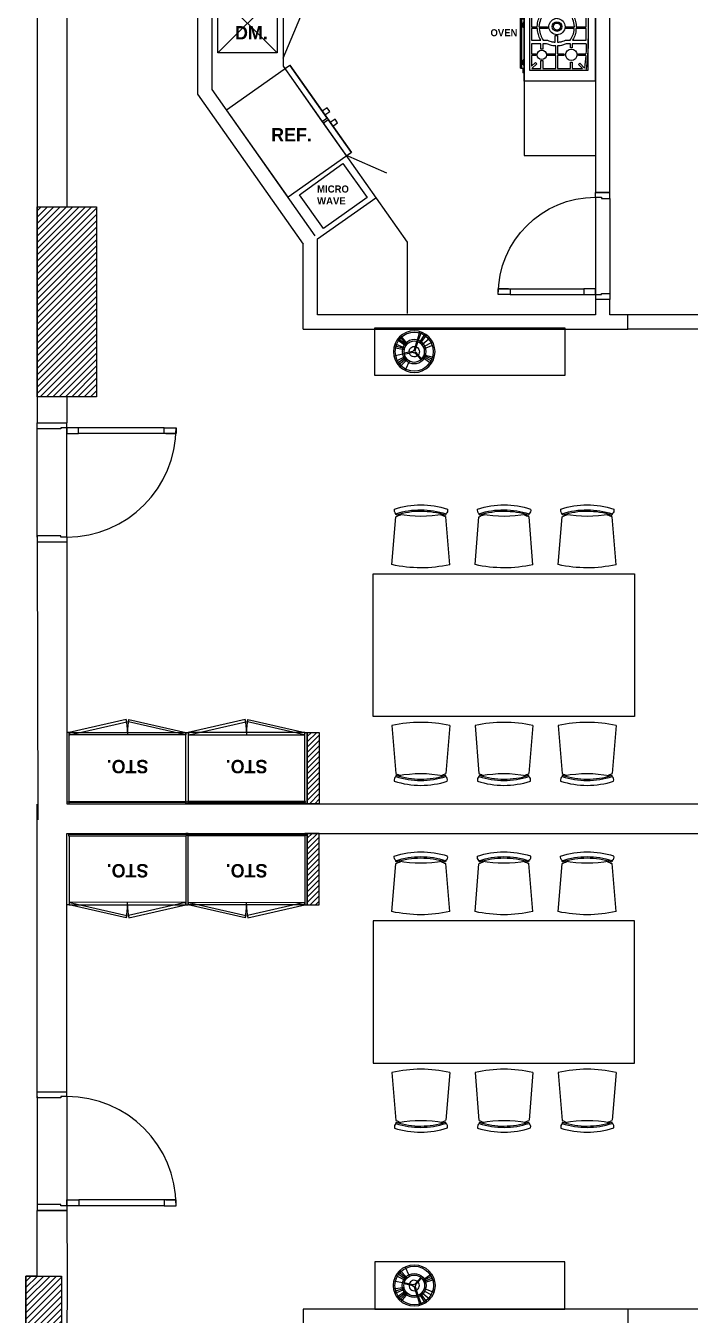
# Model space of a CAD drawing. Extents: x -678889171 to 586587, y -792238163 to 335485.
# Drawn here: x 79895 to 85487, y 58947 to 69800 of the extents above; entities that cross this region are included whole.
import ezdxf

# ---------------------------------------------------------------- set-up
doc = ezdxf.new("R2010")
doc.units = 0
doc.header["$MEASUREMENT"] = 0
doc.linetypes.add('XR-A-TYP34$0$XR-A-TYP-3-4-6-8-10$0$XR-A-TYP-2-3-4-6-7-8-9-10$0$HIDDEN', pattern=[0.375, 0.25, -0.125])
doc.linetypes.add('XR-A-TYP35$0$XR-A-TYP-3-9-10$0$XR-A-TYP-2-3-4-6-7-8-9-10$0$HIDDEN', pattern=[0.375, 0.25, -0.125])
doc.layers.get('0').update_dxf_attribs({"color": 8})
for name, color, linetype in [('9TH-FURN$0$XR-A-TYP-3-4-6-8-10$0$I-EQPM', 252, 'Continuous'), ('9TH-FURN$0$XR-A-TYP-3-4-6-8-10$0$I-FURN', 252, 'Continuous'), ('9TH-FURN$0$XR-A-TYP-3-4-6-8-10$0$I-FURN-CHAR', 252, 'Continuous'), ('9TH-FURN$0$XR-A-TYP-3-4-6-8-10$0$I-SPCL', 252, 'Continuous'), ('9TH-FURN$0$XR-A-TYP-3-9-10$0$I-EQPM', 252, 'Continuous'), ('9TH-FURN$0$XR-A-TYP-3-9-10$0$I-FURN', 252, 'Continuous'), ('9TH-FURN$0$XR-A-TYP-3-9-10$0$I-FURN-CHAR', 252, 'Continuous'), ('9TH-FURN$0$XR-A-TYP-3-9-10$0$I-SPCL', 252, 'Continuous'), ('XR-A-9TH-FLOOR$0$A-WALL', 252, 'Continuous'), ('XR-A-col-910$0$A-COLS', 252, 'Continuous'), ('XR-A-col-910$0$A-COLS-PATT', 252, 'Continuous'), ('XR-A-TYP34$0$XR-A-4TH-OLD DESIGN$0$A-WALL', 252, 'Continuous'), ('XR-A-TYP34$0$XR-A-TYP-3-4-6-8-10$0$A-WALL', 252, 'Continuous'), ('XR-A-TYP34$0$XR-A-TYP-3-4-6-8-10$0$A-WALL-PRHT', 252, 'Continuous'), ('XR-A-TYP34$0$XR-A-TYP-3-4-6-8-10$0$XR-A-TYP-2-3-4-6-7-8-9-10$0$A-DOOR', 252, 'Continuous'), ('XR-A-TYP34$0$XR-A-TYP-3-4-6-8-10$0$XR-A-TYP-2-3-4-6-7-8-9-10$0$A-FLOR-OVHD', 252, 'XR-A-TYP34$0$XR-A-TYP-3-4-6-8-10$0$XR-A-TYP-2-3-4-6-7-8-9-10$0$HIDDEN'), ('XR-A-TYP35$0$XR-A-TYP-3-9-10$0$A-ANNO-NOTE', 252, 'Continuous'), ('XR-A-TYP35$0$XR-A-TYP-3-9-10$0$A-EQPM', 252, 'Continuous'), ('XR-A-TYP35$0$XR-A-TYP-3-9-10$0$A-WALL', 252, 'Continuous'), ('XR-A-TYP35$0$XR-A-TYP-3-9-10$0$A-WALL-PRHT', 252, 'Continuous'), ('XR-A-TYP35$0$XR-A-TYP-3-9-10$0$I-EQPM', 252, 'Continuous'), ('XR-A-TYP35$0$XR-A-TYP-3-9-10$0$XR-A-TYP-2-3-4-6-7-8-9-10$0$A-DOOR', 252, 'Continuous'), ('XR-A-TYP35$0$XR-A-TYP-3-9-10$0$XR-A-TYP-2-3-4-6-7-8-9-10$0$A-FLOR-OVHD', 252, 'XR-A-TYP35$0$XR-A-TYP-3-9-10$0$XR-A-TYP-2-3-4-6-7-8-9-10$0$HIDDEN')]:
    doc.layers.add(name, color=color, linetype=linetype)
doc.layers.add('XR-A-col-910$0$MOD-COL', color=252, linetype='Continuous', lineweight=50)
doc.styles.add('9TH-FURN$0$XR-A-TYP-3-4-6-8-10$0$XREF_1BR$0$KZT', font='')
doc.styles.add('9TH-FURN$0$XR-A-TYP-3-9-10$0$XREF_1BR$0$KZT', font='')
doc.styles.add('XR-A-TYP35$0$XR-A-TYP-3-9-10$0$TYPICAL TYPES$0$XREF_1BR$0$KZT', font='')
doc.styles.get('9TH-FURN$0$XR-A-TYP-3-4-6-8-10$0$XREF_1BR$0$KZT').set_extended_font_data('AvantGarde LT Medium', bold=True)
doc.styles.get('9TH-FURN$0$XR-A-TYP-3-9-10$0$XREF_1BR$0$KZT').set_extended_font_data('AvantGarde LT Medium', bold=True)
doc.styles.get('XR-A-TYP35$0$XR-A-TYP-3-9-10$0$TYPICAL TYPES$0$XREF_1BR$0$KZT').set_extended_font_data('AvantGarde LT Medium', bold=True)

# ---------------------------------------------------------------- blocks, each defined once
blk = doc.blocks.new('9TH-FURN$0$XR-A-TYP-3-9-10$0$CHAIR-2')
at = {"ltscale": 1000}
for p, q in [((-243, -503), (-210, -100)), ((243, -503), (211, -100))]:
    blk.add_line(p, q, dxfattribs=at)
for centre, radius, start, end in [((0, -716), 716, 71.8516, 108.1519), ((-188, -46), 36.8, 164.3709, 232.0482), ((0, -716), 675, 71.8516, 108.1484), ((-199, -77), 11.3, 169.6728, 226.624), ((0, -552), 499, 109.7756, 114.9672), ((0, -716), 664, 71.8516, 108.1484), ((0, 931), 1028, 259.4527, 280.5473), ((0, -552), 499, 65.0328, 70.2372), ((199, -77), 11.3, 313.376, 10.3272), ((178, -42), 45.7, 315.1952, 8.5079), ((0, 583), 1113, 257.3891, 282.6109)]:
    blk.add_arc(centre, radius, start, end, dxfattribs=at)
blk = doc.blocks.new('9TH-FURN$0$XR-A-TYP-3-9-10$0$T-lamp')
for p, q in [((-0.037, 0.079), (-0.069, 0.161)), ((-0.021, 0.085), (-0.042, 0.17)), ((-0.001, 0.087), (-0.003, 0.175)), ((0.017, 0.086), (0.034, 0.172)), ((0.025, 0.084), (0.05, 0.168)), ((0.04, 0.078), (0.08, 0.155)), ((0.047, 0.074), (0.093, 0.148)), ((-0.085, 0.021), (-0.17, 0.041)), ((-0.083, 0.029), (-0.165, 0.058)), ((-0.079, 0.038), (-0.158, 0.076)), ((-0.075, 0.045), (-0.15, 0.091)), ((-0.01, 0.004), (-0.087, 0.004)), ((0.001, 0.011), (0.04, 0.078)), ((0.009, 0.006), (0.047, 0.073)), ((0.087, 0.003), (0.175, 0.006)), ((-0.01, -0.004), (-0.087, -0.004)), ((-0.032, -0.081), (-0.065, -0.162)), ((-0.007, -0.087), (-0.014, -0.174)), ((0.001, -0.011), (0.04, -0.078)), ((0.001, -0.087), (0.003, -0.175)), ((0.009, -0.006), (0.047, -0.073)), ((0.011, -0.087), (0.022, -0.174)), ((0.021, -0.085), (0.042, -0.17)), ((0.044, -0.076), (0.087, -0.152)), ((0.069, -0.053), (0.139, -0.107)), ((0.075, -0.045), (0.15, -0.091)), ((0.079, -0.038), (0.158, -0.076)), ((0.085, -0.021), (0.17, -0.041)), ((0.087, -0.005), (0.175, -0.009)), ((0.087, -0.013), (0.173, -0.026))]:
    blk.add_line(p, q)
for radius in [0.175, 0.162, 0.101, 0.0875, 0.0109]:
    blk.add_circle((0, 0), radius)
for start, end in [(65.7392, 174.2608), (305.7392, 54.2608), (185.7392, 294.2608)]:
    blk.add_arc((0, 0), 0.0437, start, end)
blk = doc.blocks.new('9TH-FURN$0$XR-A-TYP-3-4-6-8-10$0$CHAIR-2')
at = {"ltscale": 1000}
for p, q in [((-243, -503), (-210, -100)), ((243, -503), (211, -100))]:
    blk.add_line(p, q, dxfattribs=at)
for centre, radius, start, end in [((0, -716), 716, 71.8516, 108.1519), ((-188, -46), 36.8, 164.3709, 232.0482), ((0, -716), 675, 71.8516, 108.1484), ((-199, -77), 11.3, 169.6728, 226.624), ((0, -552), 499, 109.7756, 114.9672), ((0, -716), 664, 71.8516, 108.1484), ((0, 931), 1028, 259.4527, 280.5473), ((0, -552), 499, 65.0328, 70.2372), ((199, -77), 11.3, 313.376, 10.3272), ((178, -42), 45.7, 315.1952, 8.5079), ((0, 583), 1113, 257.3891, 282.6109)]:
    blk.add_arc(centre, radius, start, end, dxfattribs=at)
blk = doc.blocks.new('9TH-FURN$0$XR-A-TYP-3-4-6-8-10$0$T-lamp')
for p, q in [((-0.037, 0.079), (-0.069, 0.161)), ((-0.021, 0.085), (-0.042, 0.17)), ((-0.001, 0.087), (-0.003, 0.175)), ((0.017, 0.086), (0.034, 0.172)), ((0.025, 0.084), (0.05, 0.168)), ((0.04, 0.078), (0.08, 0.155)), ((0.047, 0.074), (0.093, 0.148)), ((-0.085, 0.021), (-0.17, 0.041)), ((-0.083, 0.029), (-0.165, 0.058)), ((-0.079, 0.038), (-0.158, 0.076)), ((-0.075, 0.045), (-0.15, 0.091)), ((-0.01, 0.004), (-0.087, 0.004)), ((0.001, 0.011), (0.04, 0.078)), ((0.009, 0.006), (0.047, 0.073)), ((0.087, 0.003), (0.175, 0.006)), ((-0.01, -0.004), (-0.087, -0.004)), ((-0.032, -0.081), (-0.065, -0.162)), ((-0.007, -0.087), (-0.014, -0.174)), ((0.001, -0.011), (0.04, -0.078)), ((0.001, -0.087), (0.003, -0.175)), ((0.009, -0.006), (0.047, -0.073)), ((0.011, -0.087), (0.022, -0.174)), ((0.021, -0.085), (0.042, -0.17)), ((0.044, -0.076), (0.087, -0.152)), ((0.069, -0.053), (0.139, -0.107)), ((0.075, -0.045), (0.15, -0.091)), ((0.079, -0.038), (0.158, -0.076)), ((0.085, -0.021), (0.17, -0.041)), ((0.087, -0.005), (0.175, -0.009)), ((0.087, -0.013), (0.173, -0.026))]:
    blk.add_line(p, q)
for radius in [0.175, 0.162, 0.101, 0.0875, 0.0109]:
    blk.add_circle((0, 0), radius)
for start, end in [(65.7392, 174.2608), (305.7392, 54.2608), (185.7392, 294.2608)]:
    blk.add_arc((0, 0), 0.0437, start, end)
blk = doc.blocks.new('*U1523')
at = {"layer": 'XR-A-col-910$0$A-COLS-PATT'}
h = blk.add_hatch(dxfattribs=at)
h.set_pattern_fill('ANSI31', color=256, scale=300)
h.set_pattern_definition([(45, (200, -13250), (-26.516504, 26.516504), [])])
h.paths.add_polyline_path([(-15633, 85099), (-15333, 85099), (-15333, 71549), (-15633, 71549)])
at = {"layer": 'XR-A-col-910$0$A-COLS'}
blk.add_lwpolyline([(-15633, 85099), (-15333, 85099), (-15333, 71549), (-15633, 71549)], close=True, dxfattribs=at)
blk = doc.blocks.new('*U1525')
at = {"layer": 'XR-A-col-910$0$A-COLS-PATT'}
h = blk.add_hatch(dxfattribs=at)
h.set_pattern_fill('ANSI31', color=256, scale=300)
h.set_pattern_definition([(45, (0, -1300), (-26.516504, 26.516504), [])])
h.paths.add_polyline_path([(-15833, 85099), (-15333, 85099), (-15333, 83499), (-15833, 83499)])
at = {"layer": 'XR-A-col-910$0$A-COLS'}
blk.add_lwpolyline([(-15833, 85099), (-15333, 85099), (-15333, 83499), (-15833, 83499)], close=True, dxfattribs=at)
blk = doc.blocks.new('XR-A-col-910')
at = {"layer": 'XR-A-col-910$0$MOD-COL'}
for name, p in [('*U1525', (98623, -30344)), ('*U1523', (98328, -39344))]:
    blk.add_blockref(name, p, dxfattribs=at)
blk = doc.blocks.new('XR-A-TYP35$0$XR-A-TYP-3-9-10$0$A$C06567A49')
at = {"layer": 'XR-A-TYP35$0$XR-A-TYP-3-9-10$0$A-EQPM'}
for p, q in [((600, 450), (0, 450)), ((0, -450), (0, 450)), ((600, -450), (600, 450)), ((600, -450), (600, 450)), ((63, 110), (63, 367)), ((63, 367), (554, 367)), ((554, 363), (82, 363)), ((95, 342), (138, 300)), ((148, 310), (110, 349)), ((110, 349), (200, 349)), ((200, 349), (200, 275)), ((214, 275), (214, 348)), ((214, 348), (321, 348)), ((321, 348), (321, 237)), ((336, 237), (336, 348)), ((336, 348), (445, 348)), ((445, 348), (445, 278)), ((460, 278), (460, 348)), ((460, 348), (538, 348)), ((538, 348), (496, 305)), ((507, 295), (539, 327)), ((539, 327), (539, 237)), ((554, 367), (554, 363)), ((554, -361), (554, 363)), ((612, 380), (600, 380)), ((600, 338), (625, 338)), ((600, 327), (610, 322)), ((612, 380), (612, 338)), ((625, 338), (628, 338)), ((625, 338), (625, -343)), ((628, 338), (632, 338)), ((628, -343), (628, 338)), ((632, -343), (632, 338)), ((632, -343), (632, 338)), ((632, -343), (632, 338)), ((81, 222), (160, 222)), ((160, 237), (82, 237)), ((138, 300), (148, 310)), ((160, 222), (160, 237)), ((200, 275), (214, 275)), ((321, 237), (246, 237)), ((246, 237), (246, 222)), ((246, 222), (321, 222)), ((321, 222), (321, 156)), ((408, 237), (336, 237)), ((336, 158), (336, 222)), ((336, 222), (408, 222)), ((408, 222), (408, 237)), ((445, 278), (460, 278)), ((496, 305), (507, 295)), ((539, 237), (499, 237)), ((499, 237), (499, 222)), ((499, 222), (539, 222)), ((539, 222), (539, 137)), ((610, 282), (600, 277)), ((600, 257), (610, 252)), ((610, 288), (610, 318)), ((610, 288), (610, 291)), ((610, 291), (610, 286)), ((610, 288), (610, 284)), ((610, 232), (610, 246)), ((610, 235), (610, 232)), ((610, 235), (610, 229)), ((610, 235), (610, 229)), ((610, 232), (610, 218)), ((610, 229), (610, 232)), ((620, 311), (618, 311)), ((620, 296), (620, 314)), ((620, 296), (620, 290)), ((621, 290), (621, 294)), ((621, 230), (621, 235)), ((621, 235), (621, 230)), ((622, 312), (622, 295)), ((622, 309), (622, 312)), ((622, 312), (622, 295)), ((622, 292), (622, 309)), ((622, 295), (622, 292)), ((622, 234), (622, 230)), ((622, 230), (622, 234)), ((63, 110), (63, -95)), ((199, 137), (79, 137)), ((80, 112), (194, 112)), ((80, 7), (80, 112)), ((214, 186), (199, 186)), ((199, 186), (199, 137)), ((214, 137), (214, 186)), ((248, 137), (214, 137)), ((214, 112), (254, 112)), ((320, 127), (320, 75)), ((339, 75), (339, 127)), ((405, 112), (440, 112)), ((445, 137), (419, 137)), ((460, 182), (445, 182)), ((445, 182), (445, 137)), ((460, 137), (460, 182)), ((534, 137), (460, 137)), ((460, 112), (539, 112)), ((539, 137), (534, 137)), ((539, 112), (539, 7)), ((610, 212), (600, 207)), ((600, 187), (610, 182)), ((610, 142), (600, 137)), ((600, 117), (610, 112)), ((610, 176), (610, 180)), ((610, 178), (610, 173)), ((610, 176), (610, 171)), ((610, 176), (610, 174)), ((610, 170), (610, 146)), ((610, 112), (621, 106)), ((610, 110), (610, 112)), ((610, 72), (610, 112)), ((610, 112), (610, 112)), ((610, 109), (610, 106)), ((620, 174), (620, 168)), ((620, 150), (620, 168)), ((621, 170), (621, 174)), ((622, 172), (622, 169)), ((622, 155), (622, 172)), ((622, 169), (622, 152)), ((622, 169), (622, 152)), ((622, 152), (622, 155)), ((163, 7), (80, 7)), ((250, 7), (177, 7)), ((250, -7), (250, 7)), ((320, 75), (339, 75)), ((477, 7), (405, 7)), ((405, 7), (405, -7)), ((539, 7), (491, 7)), ((610, 72), (600, 67)), ((600, 47), (610, 42)), ((610, 2), (600, -3)), ((621, 78), (610, 72)), ((610, 78), (610, 75)), ((610, 72), (610, 74)), ((610, 73), (610, 73)), ((610, 8), (610, 38)), ((610, 8), (610, 11)), ((610, 11), (610, 6)), ((610, 8), (610, 4)), ((620, 31), (618, 31)), ((620, 80), (620, 104)), ((620, 80), (622, 80)), ((620, 16), (620, 34)), ((620, 16), (620, 10)), ((621, 106), (621, 106)), ((621, 104), (622, 104)), ((622, 80), (621, 80)), ((621, 78), (621, 78)), ((621, 10), (621, 14)), ((622, 104), (622, 80)), ((622, 80), (622, 104)), ((622, 104), (622, 104)), ((622, 104), (622, 80)), ((622, 80), (622, 80)), ((622, 32), (622, 15)), ((622, 29), (622, 32)), ((622, 32), (622, 15)), ((622, 12), (622, 29)), ((622, 15), (622, 12)), ((63, -360), (63, -95)), ((80, -107), (80, -7)), ((80, -7), (165, -7)), ((194, -107), (80, -107)), ((179, -7), (250, -7)), ((254, -107), (214, -107)), ((339, -67), (320, -67)), ((320, -67), (320, -122)), ((339, -122), (339, -67)), ((405, -7), (475, -7)), ((440, -107), (405, -107)), ((539, -107), (460, -107)), ((489, -7), (539, -7)), ((539, -7), (539, -107)), ((78, -136), (196, -136)), ((196, -136), (196, -171)), ((196, -171), (211, -171)), ((211, -171), (211, -136)), ((211, -136), (248, -136)), ((321, -155), (321, -221)), ((336, -221), (336, -155)), ((412, -136), (445, -136)), ((445, -136), (445, -181)), ((445, -181), (460, -181)), ((460, -181), (460, -136)), ((460, -136), (534, -136)), ((534, -136), (539, -136)), ((539, -136), (539, -221)), ((143, -221), (81, -221)), ((82, -236), (143, -236)), ((133, -301), (93, -341)), ((109, -346), (143, -312)), ((143, -312), (133, -301)), ((143, -236), (143, -221)), ((211, -291), (196, -291)), ((196, -291), (196, -346)), ((211, -346), (211, -291)), ((321, -221), (266, -221)), ((266, -221), (266, -236)), ((266, -236), (321, -236)), ((321, -236), (321, -346)), ((408, -221), (336, -221)), ((336, -236), (408, -236)), ((336, -346), (336, -236)), ((408, -236), (408, -221)), ((460, -276), (445, -276)), ((445, -276), (445, -346)), ((460, -346), (460, -276)), ((507, -293), (496, -304)), ((496, -304), (538, -346)), ((539, -221), (499, -221)), ((499, -221), (499, -236)), ((499, -236), (539, -236)), ((539, -326), (507, -293)), ((539, -236), (539, -326)), ((600, -268), (610, -273)), ((610, -313), (600, -318)), ((610, -307), (610, -277)), ((610, -307), (610, -304)), ((610, -304), (610, -309)), ((610, -307), (610, -311)), ((620, -284), (618, -284)), ((620, -299), (620, -281)), ((620, -299), (620, -305)), ((621, -305), (621, -301)), ((622, -283), (622, -300)), ((622, -286), (622, -283)), ((622, -283), (622, -300)), ((622, -303), (622, -286)), ((622, -300), (622, -303)), ((81, -360), (63, -360)), ((81, -361), (554, -361)), ((196, -346), (109, -346)), ((321, -346), (211, -346)), ((445, -346), (336, -346)), ((538, -346), (460, -346)), ((625, -343), (600, -343)), ((600, -380), (612, -380)), ((612, -343), (612, -380)), ((628, -343), (625, -343)), ((632, -343), (628, -343)), ((0, -450), (600, -450))]:
    blk.add_line(p, q, dxfattribs=at)
at = {"layer": 'XR-A-TYP35$0$XR-A-TYP-3-9-10$0$A-EQPM', "flags": 128}
for points in [[(610, 318), (611, 318), (612, 317)], [(620, 314), (619, 314), (618, 315), (617, 315), (616, 316), (615, 316), (613, 317), (612, 317), (611, 317), (610, 318)], [(610, 293), (611, 294), (612, 294), (613, 294), (615, 295), (616, 295), (617, 295), (618, 296), (619, 296), (620, 296)], [(621, 294), (620, 294), (618, 293), (617, 293), (616, 292), (615, 292), (614, 292), (612, 291), (611, 291), (610, 291)], [(610, 286), (611, 286), (612, 287), (614, 287), (615, 288), (616, 288), (617, 289), (618, 289), (620, 290), (621, 290)], [(615, 288), (613, 288), (612, 287), (611, 287), (610, 286)], [(610, 237), (611, 237), (612, 237), (613, 237), (615, 237), (616, 237), (617, 237), (618, 236), (619, 236), (620, 236)], [(620, 236), (619, 236), (618, 236), (617, 237), (616, 237), (615, 237), (613, 237), (612, 237), (611, 237), (610, 237)], [(617, 235), (616, 235), (615, 235), (614, 235), (612, 235), (611, 235), (610, 235)], [(610, 235), (611, 235), (612, 235), (614, 235), (615, 235), (616, 235)], [(610, 229), (611, 229), (612, 229), (614, 229), (615, 229), (616, 229), (617, 229)], [(616, 229), (615, 229), (614, 229), (612, 229), (611, 229), (610, 229)], [(620, 228), (619, 228), (618, 228), (617, 228), (616, 228), (615, 228), (613, 227), (612, 227), (611, 227), (610, 227)], [(610, 227), (611, 227), (612, 227), (613, 227), (615, 228), (616, 228), (617, 228), (618, 228), (619, 228), (620, 228)], [(620, 290), (619, 290), (618, 290), (617, 289), (616, 289)], [(618, 315), (620, 314), (621, 314)], [(618, 309), (619, 308), (620, 308)], [(621, 235), (620, 235), (618, 235)], [(618, 235), (620, 235), (621, 235)], [(618, 229), (620, 230), (621, 230)], [(621, 230), (620, 230), (618, 229)], [(610, 178), (611, 177), (612, 177), (613, 177), (615, 176)], [(621, 174), (620, 174), (618, 175), (617, 175), (616, 176), (615, 176), (614, 177), (612, 177), (611, 178), (610, 178)], [(610, 173), (611, 173), (612, 173), (614, 172), (615, 172), (616, 172), (617, 171), (618, 171), (620, 171), (621, 170)], [(620, 168), (619, 168), (618, 169), (617, 169), (616, 169), (615, 170), (613, 170), (612, 170), (611, 170), (610, 171)], [(610, 146), (611, 147), (612, 147), (613, 148), (615, 148), (616, 149), (617, 149), (618, 150), (619, 150), (620, 150)], [(612, 147), (611, 146), (610, 146)], [(621, 106), (620, 107), (618, 107), (617, 108), (616, 109), (615, 109), (614, 110), (612, 110), (611, 111), (610, 112)], [(610, 112), (611, 111), (612, 110), (614, 110), (615, 109), (616, 109), (617, 108), (618, 107), (620, 107), (621, 106)], [(620, 104), (619, 105), (618, 106), (617, 106), (616, 107), (615, 107), (613, 108), (612, 108), (611, 109), (610, 109)], [(616, 176), (617, 175), (618, 175), (619, 174), (620, 174)], [(617, 153), (618, 153), (620, 154)], [(621, 150), (620, 150), (618, 149), (617, 149)], [(620, 156), (619, 156), (618, 156)], [(610, 75), (611, 75), (612, 76), (613, 76), (615, 77), (616, 78), (617, 78), (618, 79), (619, 79), (620, 80)], [(610, 73), (611, 73), (612, 74), (614, 74), (615, 75), (616, 76), (617, 76), (618, 77), (620, 77), (621, 78)], [(621, 78), (620, 77), (618, 77), (617, 76), (616, 76), (615, 75), (614, 74), (612, 74), (611, 73), (610, 73)], [(610, 38), (611, 38), (612, 37)], [(620, 34), (619, 34), (618, 35), (617, 35), (616, 36), (615, 36), (613, 37), (612, 37), (611, 37), (610, 38)], [(610, 13), (611, 14), (612, 14), (613, 14), (615, 15), (616, 15), (617, 15), (618, 16), (619, 16), (620, 16)], [(621, 14), (620, 14), (618, 13), (617, 13), (616, 12), (615, 12), (614, 12), (612, 11), (611, 11), (610, 11)], [(610, 6), (611, 6), (612, 7), (614, 7), (615, 8), (616, 8), (617, 9), (618, 9), (620, 10), (621, 10)], [(615, 8), (613, 8), (612, 7), (611, 7), (610, 6)], [(620, 10), (619, 10), (618, 10), (617, 9), (616, 9)], [(618, 35), (620, 34), (621, 34)], [(618, 29), (619, 28), (620, 28)], [(610, -277), (611, -277), (612, -278)], [(620, -281), (619, -281), (618, -280), (617, -280), (616, -279), (615, -279), (613, -278), (612, -278), (611, -278), (610, -277)], [(610, -302), (611, -301), (612, -301), (613, -301), (615, -300), (616, -300), (617, -300), (618, -299), (619, -299), (620, -299)], [(621, -301), (620, -301), (618, -302), (617, -302), (616, -303), (615, -303), (614, -303), (612, -304), (611, -304), (610, -304)], [(610, -309), (611, -309), (612, -308), (614, -308), (615, -307), (616, -307), (617, -306), (618, -306), (620, -305), (621, -305)], [(615, -307), (613, -307), (612, -308), (611, -308), (610, -309)], [(620, -305), (619, -305), (618, -305), (617, -306), (616, -306)], [(618, -280), (620, -281), (621, -281)], [(618, -286), (619, -287), (620, -287)]]:
    blk.add_lwpolyline(points, dxfattribs=at)
at = {"layer": 'XR-A-TYP35$0$XR-A-TYP-3-9-10$0$A-EQPM'}
for centre, radius, start, end in [((1206, 151), 1144, 169.3191, 182.0225), ((1208, 151), 1129, 170.2421, 175.6085), ((1208, 151), 1129, 176.3714, 180.6865), ((203, 231), 40, 90, 270), ((203, 231), 40, 270, 90), ((456, 229), 40, 90, 270), ((456, 229), 40, 270, 90), ((620, 234), 2, 0, 85), ((620, 234), 2, 0, 85), ((620, 230), 2, 275, 0), ((620, 230), 2, 275, 0), ((325, 8), 68, 94.4068, 270), ((325, 8), 40, 90, 270), ((325, 8), 30, 90, 270), ((325, 8), 30, 90, 240), ((325, 8), 68, 270, 78.16), ((325, 8), 40, 270, 90), ((325, 8), 30, 270, 90), ((325, 8), 30, 45, 75), ((1811, -109), 1748, 179.541, 188.3157), ((325, 8), 30, 255, 270), ((325, 8), 30, 270, 285), ((1811, -109), 1733, 180.9009, 183.7131), ((204, -229), 48, 90, 270), ((204, -229), 48, 270, 90), ((453, -230), 40, 90, 270), ((453, -230), 40, 270, 90), ((1811, -109), 1733, 184.2101, 187.6899)]:
    blk.add_arc(centre, radius, start, end, dxfattribs=at)
for centre, ratio, start_param, end_param in [((620, 312), 0.707107, 3.141593, 4.625123), ((620, 295), 0.707107, 3.141593, 4.625123), ((620, 292), 0.707107, 1.658063, 3.141593), ((620, 309), 0.707107, 2.399828, 3.141593), ((620, 295), 0.577597, 2.02838, 3.141593), ((620, 292), 0.816322, 2.02838, 3.141593), ((620, 234), 0.168805, 3.141593, 4.254805), ((620, 234), 0.168805, 3.141593, 4.254805), ((620, 230), 0.168805, 2.02838, 3.141593), ((620, 230), 0.168805, 2.02838, 3.141593), ((620, 312), 0.816322, 3.141593, 3.698199), ((620, 309), 0.577597, 3.141593, 3.698199), ((620, 172), 0.707107, 3.141593, 4.625123), ((620, 169), 0.707107, 1.658063, 3.141593), ((620, 152), 0.707107, 1.658063, 3.141593), ((620, 172), 0.816322, 3.141593, 4.254805), ((620, 169), 0.577597, 3.141593, 4.254805), ((620, 155), 0.707107, 3.141593, 3.883358), ((620, 155), 0.577597, 2.584986, 3.141593), ((620, 152), 0.816322, 2.584986, 3.141593), ((620, 32), 0.707107, 3.141593, 4.625123), ((620, 15), 0.707107, 3.141593, 4.625123), ((620, 12), 0.707107, 1.658063, 3.141593), ((620, 104), 0.98565, 3.141593, 4.254805), ((620, 104), 0.98565, 3.141593, 4.254805), ((620, 80), 0.98565, 2.02838, 3.141593), ((620, 80), 0.98565, 2.02838, 3.141593), ((620, 29), 0.707107, 2.399828, 3.141593), ((620, 15), 0.577597, 2.02838, 3.141593), ((620, 12), 0.816322, 2.02838, 3.141593), ((620, 32), 0.816322, 3.141593, 3.698199), ((620, 29), 0.577597, 3.141593, 3.698199), ((620, -283), 0.707107, 3.141593, 4.625123), ((620, -300), 0.707107, 3.141593, 4.625123), ((620, -303), 0.707107, 1.658063, 3.141593), ((620, -286), 0.707107, 2.399828, 3.141593), ((620, -300), 0.577597, 2.02838, 3.141593), ((620, -303), 0.816322, 2.02838, 3.141593), ((620, -283), 0.816322, 3.141593, 3.698199), ((620, -286), 0.577597, 3.141593, 3.698199)]:
    blk.add_ellipse(centre, major_axis=(-2, 0), ratio=ratio, start_param=start_param, end_param=end_param, dxfattribs=at)
for points in [[(610, 318), (610, 318), (610, 319), (610, 318), (610, 318)], [(610, 291), (610, 291), (610, 292), (610, 292)], [(610, 286), (610, 286), (610, 286), (610, 286)], [(610, 235), (610, 236), (610, 236), (610, 237)], [(610, 228), (610, 228), (610, 228), (610, 229)], [(620, 314), (620, 314), (621, 314), (621, 314), (621, 314), (621, 314)], [(621, 294), (621, 294), (621, 295), (621, 296), (620, 296), (620, 296)], [(620, 290), (620, 290), (621, 290), (621, 290), (621, 290), (621, 290)], [(620, 236), (620, 236), (621, 236), (621, 235), (621, 235), (621, 235)], [(621, 235), (621, 235), (621, 235), (621, 236), (620, 236), (620, 236)], [(621, 230), (621, 229), (621, 229), (621, 228), (620, 228), (620, 228)], [(620, 228), (620, 228), (621, 228), (621, 229), (621, 229), (621, 230)], [(610, 178), (610, 178), (610, 179), (610, 179)], [(610, 172), (610, 173), (610, 173), (610, 173)], [(610, 146), (610, 146), (610, 146), (610, 146), (610, 146)], [(610, 112), (610, 111), (610, 111), (610, 110), (610, 109)], [(610, 109), (610, 110), (610, 111), (610, 111), (610, 112)], [(621, 174), (621, 174), (621, 174), (621, 174), (620, 174), (620, 174)], [(620, 168), (620, 168), (621, 169), (621, 170), (621, 170), (621, 170)], [(621, 150), (621, 150), (621, 150), (621, 150), (620, 150), (620, 150)], [(610, 75), (610, 74), (610, 73), (610, 73), (610, 73)], [(610, 73), (610, 73), (610, 73), (610, 74), (610, 75)], [(610, 38), (610, 38), (610, 39), (610, 38), (610, 38)], [(610, 11), (610, 11), (610, 12), (610, 12)], [(610, 6), (610, 6), (610, 6), (610, 6)], [(620, 104), (620, 105), (621, 105), (621, 106), (621, 106), (621, 106)], [(621, 106), (621, 106), (621, 106), (621, 105), (620, 105), (620, 104)], [(621, 78), (621, 78), (621, 78), (621, 79), (620, 79), (620, 80)], [(620, 80), (620, 79), (621, 79), (621, 78), (621, 78), (621, 78)], [(620, 34), (620, 34), (621, 34), (621, 34), (621, 34), (621, 34)], [(621, 14), (621, 14), (621, 15), (621, 16), (620, 16), (620, 16)], [(620, 10), (620, 10), (621, 10), (621, 10), (621, 10), (621, 10)], [(610, -277), (610, -277), (610, -276), (610, -277), (610, -277)], [(610, -304), (610, -304), (610, -303), (610, -303)], [(610, -309), (610, -309), (610, -309), (610, -309)], [(620, -281), (620, -281), (621, -281), (621, -281), (621, -281), (621, -281)], [(621, -301), (621, -301), (621, -300), (621, -299), (620, -299), (620, -299)], [(620, -305), (620, -305), (621, -305), (621, -305), (621, -305), (621, -305)]]:
    blk.add_open_spline(points, degree=3, dxfattribs=at)
for points, knots in [([(194, 112), (180, 88), (172, 65), (163, 33), (163, 7)], [0, 0, 0, 0, 0.0887487, 0.1751126, 0.1751126, 0.1751126, 0.1751126]), ([(177, 7), (179, 34), (188, 65), (204, 100), (214, 112)], [0, 0, 0, 0, 0.1018069, 0.1914993, 0.1914993, 0.1914993, 0.1914993]), ([(321, 156), (303, 156), (278, 149), (260, 145), (248, 137)], [0, 0, 0, 0, 0.0686135, 0.1333144, 0.1333144, 0.1333144, 0.1333144]), ([(254, 112), (270, 120), (293, 125), (306, 127), (320, 127)], [0, 0, 0, 0, 0.0592694, 0.1149133, 0.1149133, 0.1149133, 0.1149133]), ([(419, 137), (405, 145), (385, 151), (356, 158), (336, 158)], [0, 0, 0, 0, 0.0647009, 0.1333144, 0.1333144, 0.1333144, 0.1333144]), ([(339, 127), (353, 127), (366, 125), (389, 120), (405, 112)], [0, 0, 0, 0, 0.0556438, 0.1149133, 0.1149133, 0.1149133, 0.1149133]), ([(440, 112), (450, 100), (466, 65), (474, 34), (477, 7)], [0, 0, 0, 0, 0.0896924, 0.1914993, 0.1914993, 0.1914993, 0.1914993]), ([(491, 7), (491, 33), (482, 65), (474, 88), (460, 112)], [0, 0, 0, 0, 0.0863639, 0.1751126, 0.1751126, 0.1751126, 0.1751126]), ([(165, -7), (165, -32), (173, -62), (181, -84), (194, -107)], [0, 0, 0, 0, 0.0863639, 0.1751126, 0.1751126, 0.1751126, 0.1751126]), ([(214, -107), (205, -96), (189, -62), (181, -33), (179, -7)], [0, 0, 0, 0, 0.0896924, 0.1914993, 0.1914993, 0.1914993, 0.1914993]), ([(320, -122), (306, -122), (293, -120), (270, -115), (254, -107)], [0, 0, 0, 0, 0.0556438, 0.1149133, 0.1149133, 0.1149133, 0.1149133]), ([(405, -107), (389, -115), (366, -120), (353, -122), (339, -122)], [0, 0, 0, 0, 0.0592694, 0.1149133, 0.1149133, 0.1149133, 0.1149133]), ([(475, -7), (473, -33), (465, -62), (449, -96), (440, -107)], [0, 0, 0, 0, 0.1018069, 0.1914993, 0.1914993, 0.1914993, 0.1914993]), ([(460, -107), (473, -84), (481, -62), (489, -32), (489, -7)], [0, 0, 0, 0, 0.0887487, 0.1751126, 0.1751126, 0.1751126, 0.1751126]), ([(248, -136), (260, -143), (278, -148), (303, -155), (321, -155)], [0, 0, 0, 0, 0.0647009, 0.1333144, 0.1333144, 0.1333144, 0.1333144]), ([(336, -155), (354, -155), (381, -148), (399, -143), (412, -136)], [0, 0, 0, 0, 0.0686135, 0.1333144, 0.1333144, 0.1333144, 0.1333144])]:
    blk.add_open_spline(points, degree=3, knots=knots, dxfattribs=at)
blk = doc.blocks.new('XR-A-TYP35$0$XR-A-TYP-3-9-10$0$A$C30F165C2')
at = {"layer": 'XR-A-TYP35$0$XR-A-TYP-3-9-10$0$A-EQPM'}
for p, q in [((0, 0), (900, 0)), ((0, -651), (0, 0)), ((900, 0), (900, -651)), ((339, -600), (0, -600)), ((0, -651), (0, -600)), ((900, -651), (0, -651)), ((0, -651), (339, -651)), ((310, -651), (272, -651)), ((272, -651), (272, -701)), ((310, -701), (310, -651)), ((339, -600), (339, -651)), ((900, -600), (353, -600)), ((353, -651), (353, -600)), ((353, -651), (900, -651)), ((425, -651), (387, -651)), ((387, -651), (387, -701)), ((425, -701), (425, -651)), ((900, -600), (900, -651)), ((272, -701), (310, -701)), ((387, -701), (425, -701))]:
    blk.add_line(p, q, dxfattribs=at)
blk = doc.blocks.new('XR-A-TYP35$0$XR-A-TYP-3-9-10$0$A$C519C6AFF')
at = {"layer": 'XR-A-TYP35$0$XR-A-TYP-3-9-10$0$A-EQPM'}
blk.add_lwpolyline([(250, -250), (-250, -250), (-250, 250), (250, 250)], close=True, dxfattribs=at)
for points in [[(250, -250), (-250, 250)], [(250, 250), (-250, -250)]]:
    blk.add_lwpolyline(points, dxfattribs=at)
blk = doc.blocks.new('*U1411')
for p, q in [((0, -20), (0, -140)), ((50, -20), (0, -20)), ((40, -140), (40, -90)), ((40, -90), (50, -90)), ((50, -90), (50, -20)), ((850, -90), (850, -20)), ((850, -20), (900, -20)), ((860, -90), (850, -90)), ((860, -140), (860, -90)), ((900, -20), (900, -140)), ((40, -140), (0, -140)), ((860, -140), (900, -140)), ((40, -860), (40, -240)), ((90, -860), (90, -240))]:
    blk.add_line(p, q)
for points in [[(90, -240), (40, -240), (40, -140), (90, -140), (90, -227)], [(90, -860), (40, -860), (40, -960), (90, -960), (90, -873), (90, -960)]]:
    blk.add_lwpolyline(points, close=True)
blk.add_arc((40, -140), 820, 270, 360)
at = {"layer": 'XR-A-TYP35$0$XR-A-TYP-3-9-10$0$XR-A-TYP-2-3-4-6-7-8-9-10$0$A-FLOR-OVHD'}
for p, q in [((850, -20), (50, -20)), ((860, -140), (40, -140))]:
    blk.add_line(p, q, dxfattribs=at)
blk = doc.blocks.new('*U1406')
for p, q in [((-200, 110), (-200, -140)), ((-150, 110), (-200, 110)), ((-150, -90), (-150, 110)), ((750, -90), (750, 110)), ((750, 110), (800, 110)), ((800, 110), (800, -140)), ((-160, -140), (-160, -90)), ((-160, -90), (-150, -90)), ((760, -90), (750, -90)), ((760, -140), (760, -90)), ((-160, -140), (-200, -140)), ((760, -140), (800, -140)), ((710, -960), (710, -240)), ((760, -960), (760, -240))]:
    blk.add_line(p, q)
for points in [[(710, -240), (760, -240), (760, -140), (710, -140), (710, -227)], [(710, -960), (760, -960), (760, -1060), (710, -1060), (710, -973), (710, -1060)]]:
    blk.add_lwpolyline(points, close=True)
blk.add_arc((760, -140), 920, 180, 270)
at = {"layer": 'XR-A-TYP35$0$XR-A-TYP-3-9-10$0$XR-A-TYP-2-3-4-6-7-8-9-10$0$A-FLOR-OVHD'}
for p, q in [((-160, 110), (760, 110)), ((-160, -140), (760, -140))]:
    blk.add_line(p, q, dxfattribs=at)
blk = doc.blocks.new('XR-A-TYP35')
at = {"layer": 'XR-A-TYP35$0$XR-A-TYP-3-9-10$0$A-EQPM'}
for p, q in [((84861, 56611), (84861, 55938)), ((84861, 55938), (85904, 54456)), ((85150, 54485), (85641, 54830, 0)), ((85904, 54456), (85904, 53855))]:
    blk.add_line(p, q, dxfattribs=at)
for points in [[(86891, 57335), (86891, 55186), (87491, 55186)], [(85386, 55192), (85731, 55041)]]:
    blk.add_lwpolyline(points, dxfattribs=at)
at = {"layer": 'XR-A-TYP35$0$XR-A-TYP-3-9-10$0$A-EQPM', "elevation": 0}
blk.add_lwpolyline([(84861, 56005), (85076, 56521)], dxfattribs=at)
blk.add_lwpolyline([(85202, 54571), (84998, 54855), (85363, 55118), (85568, 54833)], close=True, dxfattribs=at)
at = {"layer": 'XR-A-TYP35$0$XR-A-TYP-3-9-10$0$A-WALL'}
for p, q in [((82790, 62255), (82790, 52935)), ((84261, 57935), (84261, 55741)), ((87491, 57935), (87491, 54875)), ((87611, 54875), (87611, 57935)), ((83041, 57016), (83041, 54855)), ((84141, 57016), (84141, 55703)), ((84141, 55703), (85030, 54440)), ((84261, 55741), (85128, 54509)), ((87491, 54875), (87611, 54875)), ((85030, 53725), (85030, 54440)), ((85030, 53725), (87761, 53725)), ((83040, 53055), (83040, 52935)), ((82790, 52935), (83040, 52935)), ((82790, 51935), (83040, 51935)), ((82790, 51935), (82795, 49595)), ((83040, 51935), (83040, 49730)), ((83040, 49730), (93291, 49730))]:
    blk.add_line(p, q, dxfattribs=at)
blk.add_lwpolyline([(87761, 53725), (87761, 53845), (87611, 53845), (87611, 53975), (87491, 53975), (87491, 53845), (85150, 53845), (85150, 54485)], dxfattribs=at)
at = {"layer": 'XR-A-TYP35$0$XR-A-TYP-3-9-10$0$A-WALL-PRHT', "ltscale": 0.05}
for p, q in [((88661, 53845), (87761, 53845)), ((88661, 53725), (87761, 53725))]:
    blk.add_line(p, q, dxfattribs=at)
at = {"layer": 'XR-A-TYP35$0$XR-A-TYP-3-9-10$0$I-EQPM', "xscale": -0.9999999999999971, "rotation": 6.131464184377957e-05}
blk.add_blockref('XR-A-TYP35$0$XR-A-TYP-3-9-10$0$A$C06567A49', (87491, 56263), dxfattribs=at)
at = {"layer": 'XR-A-TYP35$0$XR-A-TYP-3-9-10$0$I-EQPM'}
for name, p, rotation in [('XR-A-TYP35$0$XR-A-TYP-3-9-10$0$A$C519C6AFF', (84561, 56299, 0), 270), ('XR-A-TYP35$0$XR-A-TYP-3-9-10$0$A$C30F165C2', (84903, 54836), 125.1591419861958)]:
    blk.add_blockref(name, p, dxfattribs=dict(at, rotation=rotation))
at = {"layer": 'XR-A-TYP35$0$XR-A-TYP-3-9-10$0$XR-A-TYP-2-3-4-6-7-8-9-10$0$A-DOOR', "extrusion": (-2.91464e-10, 2.66052e-10, -1), "zscale": -1, "rotation": 89.99994392374865}
blk.add_blockref('*U1411', (-87631, 53975, 0), dxfattribs=at)
at = {"layer": 'XR-A-TYP35$0$XR-A-TYP-3-9-10$0$XR-A-TYP-2-3-4-6-7-8-9-10$0$A-DOOR', "extrusion": (-4.95023e-11, -4.80184e-17, -1), "xscale": -1, "zscale": -1, "rotation": 269.9999444217357}
blk.add_blockref('*U1406', (-82900, 52135, 0), dxfattribs=at)
at = {"layer": 'XR-A-TYP35$0$XR-A-TYP-3-9-10$0$A-ANNO-NOTE', "width": 1932.75, "style": 'XR-A-TYP35$0$XR-A-TYP-3-9-10$0$TYPICAL TYPES$0$XREF_1BR$0$KZT'}
for s, insert, char_height, attachment_point in [('DM.', (84594, 56219, 0), 112.5, 5), ('OVEN', (86606, 56219), 60, 4), ('REF.', (84931, 55361), 112.5, 5), ('MICRO\\PWAVE', (85147, 54854, 0), 60, 4)]:
    blk.add_mtext(s, dxfattribs=dict(at, insert=insert, char_height=char_height, attachment_point=attachment_point))
blk = doc.blocks.new('*U1374')
for p, q in [((710, 920), (710, 200)), ((760, 920), (760, 200)), ((-200, -150), (-200, 100)), ((-160, 100), (-200, 100)), ((-160, 100), (-160, 50)), ((-160, 50), (-150, 50)), ((-150, 50), (-150, -150)), ((750, 50), (750, -150)), ((760, 50), (750, 50)), ((760, 100), (760, 50)), ((760, 100), (800, 100)), ((800, -150), (800, 100)), ((-150, -150), (-200, -150)), ((750, -150), (800, -150))]:
    blk.add_line(p, q)
for points in [[(710, 920), (760, 920), (760, 1020), (710, 1020), (710, 933), (710, 1020)], [(710, 200), (760, 200), (760, 100), (710, 100), (710, 187)]]:
    blk.add_lwpolyline(points, close=True)
blk.add_arc((760, 100), 920, 90, 180)
at = {"layer": 'XR-A-TYP34$0$XR-A-TYP-3-4-6-8-10$0$XR-A-TYP-2-3-4-6-7-8-9-10$0$A-FLOR-OVHD'}
for p, q in [((-160, 100), (760, 100)), ((-160, -150), (760, -150))]:
    blk.add_line(p, q, dxfattribs=at)
blk = doc.blocks.new('XR-A-TYP34')
at = {"layer": 'XR-A-TYP34$0$XR-A-4TH-OLD DESIGN$0$A-WALL'}
blk.add_lwpolyline([(82791, 45755), (82695, 45755), (82695, 38527), (83045, 38527), (83045, 39150)], dxfattribs=at)
at = {"layer": 'XR-A-TYP34$0$XR-A-TYP-3-4-6-8-10$0$A-WALL'}
for p, q in [((82791, 47306), (82790, 49725)), ((83041, 47306), (83041, 49480)), ((83041, 49480), (93270, 49480)), ((82791, 47306), (83041, 47306)), ((83044, 46306), (82791, 46306)), ((82791, 45755), (82791, 46306)), ((83045, 45755), (83044, 46306)), ((83041, 42194), (83045, 45755)), ((87491, 45475), (85030, 45475)), ((85030, 45475), (85030, 44770)), ((87761, 45475), (87761, 45355))]:
    blk.add_line(p, q, dxfattribs=at)
blk.add_lwpolyline([(87761, 45475), (87491, 45475)], dxfattribs=at)
at = {"layer": 'XR-A-TYP34$0$XR-A-TYP-3-4-6-8-10$0$A-WALL-PRHT', "ltscale": 0.05}
blk.add_line((88661, 45475), (87761, 45475), dxfattribs=at)
at = {"layer": 'XR-A-TYP34$0$XR-A-TYP-3-4-6-8-10$0$XR-A-TYP-2-3-4-6-7-8-9-10$0$A-DOOR', "extrusion": (-2.58972e-11, 2.51208e-17, -1), "xscale": -1, "zscale": -1, "rotation": 90.00005557797822}
blk.add_blockref('*U1374', (-82941, 47106, 0), dxfattribs=at)

msp = doc.modelspace()

# ---------------------------------------------------------------- hatches: boundary and pattern name
at = {"layer": '9TH-FURN$0$XR-A-TYP-3-4-6-8-10$0$I-FURN'}
h = msp.add_hatch(dxfattribs=at)
h.set_pattern_fill('ANSI31', color=256, scale=10, angle=180)
h.set_pattern_definition([(225, (141024.39, 78706.065), (22.45064, -22.45064), [])])
h.paths.add_polyline_path([(82263.8, 62402.1), (82363.8, 62402.1), (82363.8, 63002.2), (82263.8, 63002.2)])
at = {"layer": '9TH-FURN$0$XR-A-TYP-3-9-10$0$I-FURN'}
h = msp.add_hatch(dxfattribs=at)
h.set_pattern_fill('ANSI31', color=256, scale=10, angle=180)
h.set_pattern_definition([(225, (100218.855, 81862.78), (22.45064, -22.45064), [])])
h.paths.add_polyline_path([(82263.8, 63852.3), (82363.8, 63852.3), (82363.8, 63252.2), (82263.8, 63252.2)])

# ---------------------------------------------------------------- linework, layer by layer
at = {"layer": '9TH-FURN$0$XR-A-TYP-3-4-6-8-10$0$I-FURN'}
for p, q in [((80751.1, 62402.3), (80751, 62422.3)), ((81752.9, 62402.3), (81752.9, 62422.3))]:
    msp.add_line(p, q, dxfattribs=at)
for points in [[(80240.1, 63002.2), (80260.1, 63002.2), (80260.1, 62992.2), (80255.1, 62992.2), (80255.1, 62983.2), (80260.1, 62983.2), (80260.1, 62402.1), (80240.1, 62402.1)], [(81262, 63002.1), (81242, 63002.1), (81242, 62992.1), (81247, 62992.1), (81247, 62983.1), (81242, 62983.1), (81242, 62402.1), (81262, 62402.1), (81262, 62983), (81257, 62983), (81257, 62992), (81262, 62992)], [(82263.8, 63002.2), (82243.8, 63002.2), (82243.8, 62992.2), (82248.8, 62992.2), (82248.8, 62983.2), (82243.8, 62983.2), (82243.8, 62402.1), (82263.8, 62402.1)], [(82263.8, 62402.1), (82363.8, 62402.1), (82363.8, 63002.2), (82263.8, 63002.2)], [(84432.4, 58997.2), (84432.4, 59397.2), (82832.4, 59397.2), (82832.4, 58997.2)]]:
    msp.add_lwpolyline(points, close=True, dxfattribs=at)
at = {"layer": '9TH-FURN$0$XR-A-TYP-3-4-6-8-10$0$I-FURN', "elevation": 0}
for points in [[(80255.1, 62983.2), (81247, 62983), (81247, 62992), (80255.1, 62992.2)], [(82248.8, 62983.2), (81257, 62983), (81257, 62992), (82248.8, 62992.2)], [(80260.1, 62402.1), (81242, 62402.5), (81242, 62422.5), (80260.1, 62422.1)], [(80739.8, 62292.5), (80260.2, 62402.3), (80264.2, 62421.7), (80743.8, 62311.9)], [(80762.3, 62292.5), (81241.9, 62402.3), (81237.9, 62421.7), (80758.3, 62311.9)], [(82243.8, 62402.1), (81262, 62402.5), (81262, 62422.5), (82243.8, 62422.1)], [(81741.6, 62292.5), (81262, 62402.3), (81266, 62421.7), (81745.7, 62311.9)], [(81764.2, 62292.5), (82243.8, 62402.3), (82239.7, 62421.7), (81760.1, 62311.9)], [(82819.1, 61067.4), (85019.1, 61067.4), (85019.1, 62267.4), (82819.1, 62267.4)]]:
    msp.add_lwpolyline(points, close=True, dxfattribs=at)
at = {"layer": '9TH-FURN$0$XR-A-TYP-3-4-6-8-10$0$I-FURN'}
for centre, start, end in [((80212.9, 62402.1), 348.2453, 0.01939), ((81289.1, 62402.1), 179.98061, 191.7547), ((81214.8, 62402.1), 348.2453, 0.01939), ((82291, 62402.1), 179.98061, 191.7547)]:
    msp.add_arc(centre, 538.1, start, end, dxfattribs=at)
at = {"layer": '9TH-FURN$0$XR-A-TYP-3-9-10$0$I-FURN'}
for p, q in [((80751.1, 63852.1), (80751, 63832.1)), ((81752.9, 63852.1), (81752.9, 63832.1))]:
    msp.add_line(p, q, dxfattribs=at)
for points in [[(84432.4, 67257.2), (84432.4, 66857.2), (82832.4, 66857.2), (82832.4, 67257.2)], [(80240.1, 63252.2), (80260.1, 63252.2), (80260.1, 63262.2), (80255.1, 63262.2), (80255.1, 63271.2), (80260.1, 63271.2), (80260.1, 63852.3), (80240.1, 63852.3)], [(81262, 63252.3), (81242, 63252.3), (81242, 63262.3), (81247, 63262.3), (81247, 63271.3), (81242, 63271.3), (81242, 63852.3), (81262, 63852.3), (81262, 63271.4), (81257, 63271.4), (81257, 63262.4), (81262, 63262.4)], [(82263.8, 63252.2), (82243.8, 63252.2), (82243.8, 63262.2), (82248.8, 63262.2), (82248.8, 63271.2), (82243.8, 63271.2), (82243.8, 63852.3), (82263.8, 63852.3)], [(82263.8, 63852.3), (82363.8, 63852.3), (82363.8, 63252.2), (82263.8, 63252.2)]]:
    msp.add_lwpolyline(points, close=True, dxfattribs=at)
at = {"layer": '9TH-FURN$0$XR-A-TYP-3-9-10$0$I-FURN', "elevation": 0}
for points in [[(82819.1, 65187), (85019.1, 65187), (85019.1, 63987), (82819.1, 63987)], [(80739.8, 63961.9), (80260.2, 63852.1), (80264.2, 63832.7), (80743.8, 63942.5)], [(80762.3, 63961.9), (81241.9, 63852.1), (81237.9, 63832.7), (80758.3, 63942.5)], [(81741.6, 63961.9), (81262, 63852.1), (81266, 63832.7), (81745.7, 63942.5)], [(81764.2, 63961.9), (82243.8, 63852.1), (82239.7, 63832.7), (81760.1, 63942.5)], [(80260.1, 63852.3), (81242, 63851.9), (81242, 63831.9), (80260.1, 63832.3)], [(82243.8, 63852.3), (81262, 63851.9), (81262, 63831.9), (82243.8, 63832.3)], [(80255.1, 63271.2), (81247, 63271.4), (81247, 63262.4), (80255.1, 63262.2)], [(82248.8, 63271.2), (81257, 63271.4), (81257, 63262.4), (82248.8, 63262.2)]]:
    msp.add_lwpolyline(points, close=True, dxfattribs=at)
at = {"layer": '9TH-FURN$0$XR-A-TYP-3-9-10$0$I-FURN'}
for centre, start, end in [((80212.9, 63852.3), 359.98061, 11.7547), ((81289.1, 63852.3), 168.2453, 180.01939), ((81214.8, 63852.3), 359.98061, 11.7547), ((82291, 63852.3), 168.2453, 180.01939)]:
    msp.add_arc(centre, 538.1, start, end, dxfattribs=at)

# ---------------------------------------------------------------- block references
at = {"layer": '9TH-FURN$0$XR-A-TYP-3-4-6-8-10$0$I-EQPM', "extrusion": (0, 0, -1), "xscale": -1000, "yscale": 1000, "zscale": -1000, "rotation": 132.1108840622866}
msp.add_blockref('9TH-FURN$0$XR-A-TYP-3-4-6-8-10$0$T-lamp', (-83164, 59197.2), dxfattribs=at)
at = {"layer": '9TH-FURN$0$XR-A-TYP-3-4-6-8-10$0$I-FURN-CHAR', "extrusion": (0, 0, -1), "zscale": -0.9999999999999987, "rotation": 359.9289758595196}
for p in [(-83219, 62847.7, 0), (-83919, 62847.7, 0), (-84619, 62847.7, 0)]:
    msp.add_blockref('9TH-FURN$0$XR-A-TYP-3-4-6-8-10$0$CHAIR-2', p, dxfattribs=at)
at = {"layer": '9TH-FURN$0$XR-A-TYP-3-4-6-8-10$0$I-FURN-CHAR', "rotation": 180.0710241404803}
for p in [(83220.3, 60487.1, 0), (83920.3, 60487.1, 0), (84620.3, 60487.1, 0)]:
    msp.add_blockref('9TH-FURN$0$XR-A-TYP-3-4-6-8-10$0$CHAIR-2', p, dxfattribs=at)
at = {"layer": '9TH-FURN$0$XR-A-TYP-3-9-10$0$I-EQPM', "extrusion": (0, 0, -1), "xscale": 1000, "yscale": 1000, "zscale": -1000, "rotation": 47.88911593771344}
msp.add_blockref('9TH-FURN$0$XR-A-TYP-3-9-10$0$T-lamp', (-83164, 67057.2), dxfattribs=at)
at = {"layer": '9TH-FURN$0$XR-A-TYP-3-9-10$0$I-FURN-CHAR', "xscale": -1, "rotation": 359.9289758595197}
for p in [(83220.3, 65767.3, 0), (83920.3, 65767.3, 0), (84620.3, 65767.3, 0)]:
    msp.add_blockref('9TH-FURN$0$XR-A-TYP-3-9-10$0$CHAIR-2', p, dxfattribs=at)
at = {"layer": '9TH-FURN$0$XR-A-TYP-3-9-10$0$I-FURN-CHAR', "extrusion": (0, 0, -1), "xscale": -1, "zscale": -1, "rotation": 180.0710241404804}
for p in [(-83219, 63406.7, 0), (-83919, 63406.7, 0), (-84619, 63406.7, 0)]:
    msp.add_blockref('9TH-FURN$0$XR-A-TYP-3-9-10$0$CHAIR-2', p, dxfattribs=at)
at = {"layer": 'XR-A-9TH-FLOOR$0$A-WALL'}
msp.add_blockref('XR-A-col-910', (-2800.4, 13522.1), dxfattribs=at)

# ---------------------------------------------------------------- texts
at = {"layer": '9TH-FURN$0$XR-A-TYP-3-4-6-8-10$0$I-SPCL', "char_height": 112.5, "attachment_point": 5, "rotation": 180, "style": '9TH-FURN$0$XR-A-TYP-3-4-6-8-10$0$XREF_1BR$0$KZT'}
for insert in [(80751, 62688.8), (81752.9, 62688.8)]:
    msp.add_mtext_dynamic_manual_height_columns('STO.', width=296.514, gutter_width=905.9, heights=[0], dxfattribs=dict(at, insert=insert))
at = {"layer": '9TH-FURN$0$XR-A-TYP-3-9-10$0$I-SPCL', "char_height": 112.5, "attachment_point": 5, "rotation": 180, "style": '9TH-FURN$0$XR-A-TYP-3-9-10$0$XREF_1BR$0$KZT'}
for insert in [(80751, 63565.6), (81752.9, 63565.6)]:
    msp.add_mtext_dynamic_manual_height_columns('STO.', width=296.514, gutter_width=905.9, heights=[0], dxfattribs=dict(at, insert=insert))

# ---------------------------------------------------------------- next in the draw order: block references
at = {"layer": 'XR-A-9TH-FLOOR$0$A-WALL'}
msp.add_blockref('XR-A-TYP35', (-2800.4, 13522.1), dxfattribs=at)

# ---------------------------------------------------------------- next in the draw order: linework, layer by layer
msp.add_lwpolyline([(80240.1, 68377.1), (80239.6, 68277.1), (80489.6, 68277.1), (80489.6, 66677.1), (80239.6, 66677.1), (80239.6, 66577.1)], dxfattribs=at)

# ---------------------------------------------------------------- next in the draw order: block references
msp.add_blockref('XR-A-TYP34', (-2800.4, 13522.1), dxfattribs=at)

doc.saveas('drawing.dxf')
